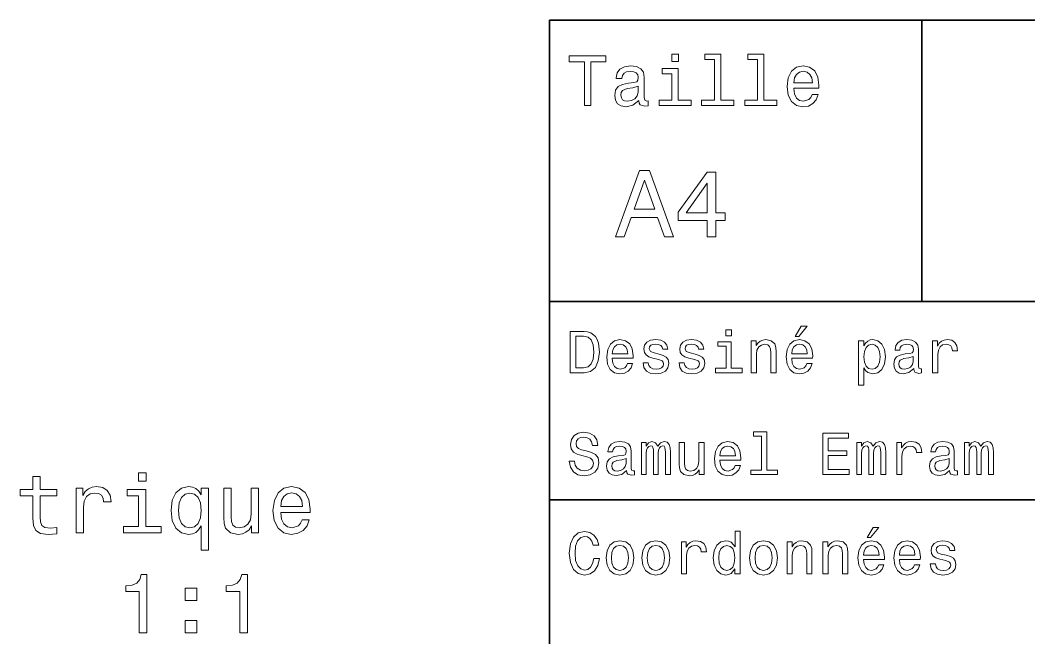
# Model space of a CAD drawing. Extents: x 0 to 297, y 0 to 210.
# Drawn here: x 65 to 126, y 32.7 to 70 of the extents above; entities that cross this region are included whole.
import ezdxf

# ---------------------------------------------------------------- set-up
doc = ezdxf.new("R2010")
doc.units = 0

msp = doc.modelspace()

# ---------------------------------------------------------------- linework, layer by layer
at = {"color": 7, "lineweight": 35}
for p, q in [((97, 10), (97, 70)), ((97, 70), (287, 70)), ((97, 53), (162, 53)), ((97, 41), (162, 41))]:
    msp.add_line(p, q, dxfattribs=at)
at = {"color": 7, "lineweight": 35, "ltscale": 0.425}
msp.add_line((119.5, 53), (119.5, 70), dxfattribs=at)
at = {"color": 7, "lineweight": 13}
for points in [[(99.102303, 64.837173), (99.5, 64.837173), (99.5, 67.47406), (100.407784, 67.47406), (100.407784, 67.837173), (98.190201, 67.837173), (98.190201, 67.47406), (99.102303, 67.47406)], [(104.786743, 67.940918), (104.384727, 67.940918), (104.384727, 67.508644), (104.786743, 67.508644)], [(106.969742, 67.621033), (106.969742, 65.157059), (106.187317, 65.157059), (106.187317, 64.837173), (108.128242, 64.837173), (108.128242, 65.157059), (107.350143, 65.157059), (107.350143, 67.940918), (106.373199, 67.940918), (106.373199, 67.621033)], [(109.572044, 67.621033), (109.572044, 65.157059), (108.789627, 65.157059), (108.789627, 64.837173), (110.730545, 64.837173), (110.730545, 65.157059), (109.952454, 65.157059), (109.952454, 67.940918), (108.975502, 67.940918), (108.975502, 67.621033)], [(102.387611, 65.139771), (102.387611, 65.126801), (102.409225, 64.979828), (102.47406, 64.876076), (102.746399, 64.793945), (102.958214, 64.828529), (102.958214, 65.122475), (102.867432, 65.109505), (102.746399, 65.165703), (102.724785, 65.338615), (102.724785, 66.540344), (102.672913, 66.84726), (102.521614, 67.0634), (102.257927, 67.193085), (101.886169, 67.240631), (101.523056, 67.188759), (101.255043, 67.041786), (101.086456, 66.812675), (101.030258, 66.510086), (101.030258, 66.484146), (101.371758, 66.484146), (101.402016, 66.665703), (101.497116, 66.795387), (101.65274, 66.873199), (101.873199, 66.903458), (102.085014, 66.881844), (102.236313, 66.817001), (102.327087, 66.704605), (102.357346, 66.548988), (102.340057, 66.367432), (102.270897, 66.276657), (102.097984, 66.233429), (101.773773, 66.198845), (101.402016, 66.121033), (101.138329, 65.982704), (100.982712, 65.766571), (100.935158, 65.446686), (100.978386, 65.161385), (101.112389, 64.949562), (101.328529, 64.815559), (101.626801, 64.768013), (102.028816, 64.858788)], [(104.773773, 65.157059), (104.773773, 67.080688), (103.796829, 67.080688), (103.796829, 66.756485), (104.393372, 66.756485), (104.393372, 65.157059), (103.615273, 65.157059), (103.615273, 64.837173), (105.560516, 64.837173), (105.560516, 65.157059)], [(111.750717, 65.887604), (113.272339, 65.887604), (113.276657, 66.064842), (113.207497, 66.561958), (113.017288, 66.933716), (112.714699, 67.158501), (112.312683, 67.240631), (111.919312, 67.154175), (111.616714, 66.912102), (111.422188, 66.51873), (111.353027, 66), (111.41787, 65.4683), (111.612396, 65.079247), (111.91066, 64.837173), (112.299713, 64.755043), (112.636887, 64.811234), (112.913544, 64.958214), (113.116714, 65.191643), (113.233429, 65.502876), (112.857346, 65.502876), (112.779541, 65.329971), (112.667145, 65.200287), (112.34726, 65.096542), (112.100868, 65.144089), (111.914986, 65.295387), (111.793945, 65.541786), (111.750717, 65.874634)], [(111.750717, 66.207489), (111.798271, 66.50576), (111.914986, 66.726219), (112.092216, 66.860229), (112.325653, 66.907776), (112.554756, 66.860229), (112.731987, 66.726219), (112.840057, 66.50576), (112.878967, 66.207489)], [(102.344383, 65.649857), (102.292511, 65.425072), (102.154182, 65.252159), (101.946686, 65.139771), (101.691643, 65.100861), (101.527374, 65.122475), (101.41066, 65.191643), (101.337173, 65.312675), (101.315559, 65.481262), (101.332855, 65.632561), (101.402016, 65.740631), (101.678673, 65.861671), (102.028816, 65.913544), (102.344383, 66.017288)], [(100.982712, 56.9049), (101.51297, 56.9049), (101.933716, 58.080692), (103.530258, 58.080692), (103.951012, 56.9049), (104.492798, 56.9049), (103.028816, 60.910664), (102.440926, 60.910664)], [(102.118156, 58.570606), (102.734871, 60.334293), (103.351585, 58.570606)], [(106.521614, 56.9049), (107.040344, 56.9049), (107.040344, 57.896255), (107.610954, 57.896255), (107.610954, 58.357349), (107.040344, 58.357349), (107.040344, 60.818443), (106.515854, 60.818443), (104.763687, 58.403458), (104.763687, 57.896255), (106.521614, 57.896255)], [(105.247841, 58.357349), (106.521614, 60.149857), (106.521614, 58.357349)], [(107.992798, 51.27702), (107.657784, 51.27702), (107.657784, 50.916786), (107.992798, 50.916786)], [(111.84726, 50.88797), (112.059799, 50.88797), (112.560516, 51.500362), (112.207489, 51.500362)], [(99.080688, 51.190563), (98.248558, 51.190563), (98.248558, 48.690563), (99.080688, 48.690563), (99.473343, 48.769814), (99.765129, 49.011169), (99.945244, 49.40382), (100.010086, 49.940563), (99.952446, 50.488113), (99.880402, 50.70425), (99.779541, 50.877163), (99.487755, 51.111313), (99.296829, 51.168949)], [(99.055473, 50.891571), (99.329254, 50.837536), (99.516571, 50.671829), (99.628242, 50.376442), (99.664268, 49.940563), (99.624641, 49.519093), (99.51297, 49.223705), (99.322044, 49.047192), (99.055473, 48.989555), (98.583572, 48.989555), (98.583572, 50.891571)], [(100.784584, 49.565922), (102.052597, 49.565922), (102.056198, 49.713619), (101.998558, 50.127884), (101.840057, 50.437683), (101.587898, 50.625), (101.252884, 50.693443), (100.925072, 50.621399), (100.672913, 50.41967), (100.510803, 50.091862), (100.453171, 49.659584), (100.507202, 49.216499), (100.669312, 48.892292), (100.91787, 48.690563), (101.242073, 48.62212), (101.523056, 48.668949), (101.753601, 48.791428), (101.922913, 48.98595), (102.020172, 49.245319), (101.706772, 49.245319), (101.64193, 49.101227), (101.548271, 48.993156), (101.2817, 48.9067), (101.07637, 48.946327), (100.921471, 49.072407), (100.820602, 49.27774), (100.784584, 49.555115)], [(103.623199, 49.818085), (103.317001, 49.890129), (103.090057, 49.972984), (103.014412, 50.142292), (103.036026, 50.261169), (103.111671, 50.347622), (103.234146, 50.401657), (103.41066, 50.423271), (103.579971, 50.401657), (103.713257, 50.336815), (103.799713, 50.239555), (103.835732, 50.109871), (104.145531, 50.109871), (104.145531, 50.117077), (104.091499, 50.351227), (103.943802, 50.534943), (103.713257, 50.650219), (103.41066, 50.693443), (103.104469, 50.650219), (102.881126, 50.531342), (102.740631, 50.354828), (102.697403, 50.131485), (102.729828, 49.915348), (102.830688, 49.76405), (102.996399, 49.655983), (103.237755, 49.580334), (103.590775, 49.493877), (103.806915, 49.40382), (103.864555, 49.331772), (103.886169, 49.223705), (103.853745, 49.09042), (103.767288, 48.989555), (103.626801, 48.924713), (103.439484, 48.903099), (103.241356, 48.924713), (103.09726, 49.000362), (103, 49.122841), (102.960373, 49.292149), (102.654175, 49.292149), (102.704613, 49.003963), (102.852303, 48.795029), (103.086456, 48.668949), (103.41066, 48.62212), (103.749283, 48.668949), (103.997841, 48.795029), (104.149139, 48.996758), (104.203171, 49.259727), (104.163544, 49.486671), (104.051872, 49.641571), (103.868156, 49.742435)], [(105.791786, 49.818085), (105.485588, 49.890129), (105.258644, 49.972984), (105.182999, 50.142292), (105.204613, 50.261169), (105.280258, 50.347622), (105.40274, 50.401657), (105.579254, 50.423271), (105.748558, 50.401657), (105.881844, 50.336815), (105.9683, 50.239555), (106.004326, 50.109871), (106.314117, 50.109871), (106.314117, 50.117077), (106.260086, 50.351227), (106.112396, 50.534943), (105.881844, 50.650219), (105.579254, 50.693443), (105.273056, 50.650219), (105.049713, 50.531342), (104.909225, 50.354828), (104.865997, 50.131485), (104.898415, 49.915348), (104.999283, 49.76405), (105.164986, 49.655983), (105.406342, 49.580334), (105.759369, 49.493877), (105.975502, 49.40382), (106.033142, 49.331772), (106.054756, 49.223705), (106.022339, 49.09042), (105.935883, 48.989555), (105.795387, 48.924713), (105.60807, 48.903099), (105.409943, 48.924713), (105.265854, 49.000362), (105.168587, 49.122841), (105.12896, 49.292149), (104.822769, 49.292149), (104.873199, 49.003963), (105.020897, 48.795029), (105.255043, 48.668949), (105.579254, 48.62212), (105.91787, 48.668949), (106.166428, 48.795029), (106.317726, 48.996758), (106.371758, 49.259727), (106.33213, 49.486671), (106.220459, 49.641571), (106.036743, 49.742435)], [(109.181557, 48.690563), (109.498558, 48.690563), (109.498558, 49.807278), (109.530983, 50.063042), (109.635445, 50.250362), (109.797546, 50.365635), (110.013687, 50.408863), (110.1866, 50.372841), (110.29467, 50.275578), (110.348701, 50.113472), (110.366714, 49.897335), (110.366714, 48.690563), (110.683716, 48.690563), (110.683716, 49.962177), (110.669312, 50.217941), (110.604469, 50.430477), (110.39193, 50.625), (110.060516, 50.693443), (109.876801, 50.668228), (109.721901, 50.599785), (109.588615, 50.484512), (109.484146, 50.329613), (109.484146, 50.625), (109.181557, 50.625)], [(111.627518, 49.565922), (112.895531, 49.565922), (112.899132, 49.713619), (112.841499, 50.127884), (112.682999, 50.437683), (112.430832, 50.625), (112.095825, 50.693443), (111.768013, 50.621399), (111.515854, 50.41967), (111.353745, 50.091862), (111.296112, 49.659584), (111.350143, 49.216499), (111.512245, 48.892292), (111.760803, 48.690563), (112.085014, 48.62212), (112.365997, 48.668949), (112.596542, 48.791428), (112.765854, 48.98595), (112.863113, 49.245319), (112.549713, 49.245319), (112.484871, 49.101227), (112.391212, 48.993156), (112.124641, 48.9067), (111.919312, 48.946327), (111.764412, 49.072407), (111.663544, 49.27774), (111.627518, 49.555115)], [(115.986313, 50.326012), (115.986313, 50.625), (115.669312, 50.625), (115.669312, 47.941284), (115.986313, 47.941284), (115.986313, 48.98595), (116.097984, 48.816643), (116.22406, 48.704971), (116.541069, 48.62212), (116.843658, 48.690563), (117.081413, 48.895893), (117.236313, 49.2201), (117.293945, 49.659584), (117.236313, 50.095463), (117.081413, 50.41967), (116.843658, 50.621399), (116.541069, 50.693443), (116.368156, 50.671829), (116.220459, 50.603386), (116.094383, 50.488113)], [(119.005043, 48.942726), (119.005043, 48.931919), (119.023056, 48.809441), (119.077087, 48.722984), (119.304031, 48.654541), (119.480545, 48.683357), (119.480545, 48.928314), (119.4049, 48.917507), (119.304031, 48.96434), (119.286026, 49.108429), (119.286026, 50.109871), (119.242798, 50.365635), (119.116714, 50.54575), (118.896973, 50.65382), (118.587173, 50.693443), (118.284584, 50.650219), (118.061241, 50.52774), (117.920746, 50.336815), (117.873917, 50.084656), (117.873917, 50.063042), (118.158501, 50.063042), (118.183716, 50.21434), (118.26297, 50.322407), (118.392654, 50.387249), (118.57637, 50.412464), (118.752884, 50.394455), (118.878967, 50.34042), (118.954613, 50.246758), (118.979828, 50.117077), (118.965416, 49.965778), (118.907784, 49.890129), (118.763687, 49.854107), (118.493515, 49.825291), (118.183716, 49.760448), (117.963974, 49.645176), (117.834297, 49.465057), (117.79467, 49.19849), (117.830688, 48.960735), (117.942368, 48.784222), (118.122482, 48.67255), (118.37104, 48.632927), (118.706055, 48.708576)], [(120.143372, 48.690563), (120.460373, 48.690563), (120.460373, 49.796471), (120.492798, 50.063042), (120.590057, 50.253963), (120.748558, 50.369236), (120.961098, 50.408863), (121.119598, 50.383648), (121.238472, 50.3116), (121.310516, 50.189121), (121.335739, 50.023415), (121.656342, 50.023415), (121.613113, 50.315205), (121.49424, 50.524136), (121.296112, 50.650219), (121.02594, 50.693443), (120.842224, 50.664627), (120.683716, 50.592579), (120.543228, 50.4701), (120.431557, 50.304398), (120.431557, 50.625), (120.143372, 50.625)], [(100.784584, 49.832493), (100.824211, 50.081055), (100.921471, 50.264771), (101.069168, 50.376442), (101.263687, 50.416069), (101.454613, 50.376442), (101.602303, 50.264771), (101.69236, 50.081055), (101.724785, 49.832493)], [(107.981987, 48.957134), (107.981987, 50.560158), (107.16787, 50.560158), (107.16787, 50.289986), (107.664986, 50.289986), (107.664986, 48.957134), (107.016571, 48.957134), (107.016571, 48.690563), (108.637611, 48.690563), (108.637611, 48.957134)], [(111.627518, 49.832493), (111.667145, 50.081055), (111.764412, 50.264771), (111.912102, 50.376442), (112.106628, 50.416069), (112.297546, 50.376442), (112.445244, 50.264771), (112.535301, 50.081055), (112.567726, 49.832493)], [(116.48703, 48.9067), (116.274498, 48.953533), (116.119598, 49.097622), (116.022339, 49.331772), (115.989914, 49.659584), (116.022339, 49.983791), (116.119598, 50.217941), (116.274498, 50.358429), (116.48703, 50.408863), (116.681557, 50.358429), (116.836456, 50.21434), (116.933716, 49.98019), (116.969742, 49.659584), (116.933716, 49.335377), (116.836456, 49.097622), (116.681557, 48.953533)], [(118.969025, 49.367798), (118.925797, 49.180477), (118.810516, 49.036385), (118.637611, 48.942726), (118.425072, 48.910305), (118.288185, 48.928314), (118.190926, 48.98595), (118.129684, 49.086815), (118.111671, 49.227306), (118.126083, 49.353386), (118.183716, 49.443443), (118.414268, 49.544312), (118.706055, 49.587536), (118.969025, 49.673992)], [(109.811958, 44.850864), (109.811958, 42.79755), (109.159943, 42.79755), (109.159943, 42.530979), (110.777374, 42.530979), (110.777374, 42.79755), (110.12896, 42.79755), (110.12896, 45.117435), (109.314842, 45.117435), (109.314842, 44.850864)], [(98.515129, 43.355907), (98.187317, 43.355907), (98.259369, 42.974064), (98.439484, 42.693085), (98.716858, 42.523773), (99.091499, 42.462536), (99.46254, 42.520172), (99.739914, 42.678673), (99.916428, 42.927231), (99.98127, 43.255043), (99.927231, 43.55043), (99.77594, 43.741352), (99.530983, 43.867435), (99.203171, 43.961094), (98.922188, 44.029537), (98.738472, 44.108788), (98.634003, 44.224064), (98.601585, 44.404179), (98.634003, 44.56628), (98.727669, 44.688759), (98.871758, 44.771614), (99.069885, 44.80043), (99.271614, 44.764408), (99.430115, 44.667145), (99.534584, 44.505043), (99.585014, 44.285301), (99.912827, 44.285301), (99.912827, 44.292507), (99.855186, 44.631123), (99.685883, 44.883286), (99.419312, 45.041786), (99.059074, 45.095821), (98.734871, 45.041786), (98.482712, 44.890488), (98.320602, 44.656338), (98.26297, 44.353745), (98.309799, 44.083572), (98.446686, 43.899857), (98.662827, 43.777378), (98.958214, 43.683716), (99.25, 43.600864), (99.469742, 43.521614), (99.603027, 43.406338), (99.649857, 43.219021), (99.606628, 43.028099), (99.494957, 42.884007), (99.325645, 42.793949), (99.105911, 42.765129), (98.860954, 42.804756), (98.67363, 42.920029), (98.554756, 43.107349)], [(101.656342, 42.783142), (101.656342, 42.772335), (101.674355, 42.649857), (101.728386, 42.5634), (101.95533, 42.494957), (102.131844, 42.523773), (102.131844, 42.76873), (102.056198, 42.757923), (101.95533, 42.804756), (101.937317, 42.948845), (101.937317, 43.950287), (101.894089, 44.206051), (101.768013, 44.386166), (101.548271, 44.494236), (101.238472, 44.533859), (100.935883, 44.490635), (100.71254, 44.368156), (100.572044, 44.177231), (100.525215, 43.925072), (100.525215, 43.903458), (100.809799, 43.903458), (100.835014, 44.054756), (100.914268, 44.162823), (101.043945, 44.227665), (101.227669, 44.25288), (101.404175, 44.234871), (101.530258, 44.180836), (101.605911, 44.087173), (101.631126, 43.957493), (101.616714, 43.806194), (101.559074, 43.730545), (101.414986, 43.694523), (101.144814, 43.665707), (100.835014, 43.600864), (100.615273, 43.485592), (100.485588, 43.305473), (100.445969, 43.038906), (100.481987, 42.801151), (100.593658, 42.624638), (100.773773, 42.512966), (101.022331, 42.473343), (101.357346, 42.548992)], [(102.549713, 42.530979), (102.841499, 42.530979), (102.841499, 43.824207), (102.859512, 44.01873), (102.913544, 44.159222), (102.996399, 44.242073), (103.104469, 44.274494), (103.190926, 44.245678), (103.248558, 44.17363), (103.277374, 44.051151), (103.288185, 43.88905), (103.288185, 42.530979), (103.561958, 42.530979), (103.561958, 43.824207), (103.579971, 44.015129), (103.634003, 44.155621), (103.720459, 44.242073), (103.828529, 44.274494), (103.914986, 44.245678), (103.972626, 44.17363), (104.008644, 43.88905), (104.008644, 42.530979), (104.30043, 42.530979), (104.30043, 43.867435), (104.282417, 44.144814), (104.224785, 44.357349), (104.109512, 44.48703), (103.922188, 44.533859), (103.702454, 44.461815), (103.533142, 44.25288), (103.399857, 44.458214), (103.176514, 44.533859), (102.971184, 44.461815), (102.830688, 44.260086), (102.830688, 44.465416), (102.549713, 44.465416)], [(107.290344, 43.406338), (108.558357, 43.406338), (108.561958, 43.554035), (108.504326, 43.9683), (108.345825, 44.278099), (108.093658, 44.465416), (107.758644, 44.533859), (107.430832, 44.461815), (107.178673, 44.260086), (107.016571, 43.932278), (106.958931, 43.5), (107.01297, 43.056915), (107.175072, 42.732708), (107.42363, 42.530979), (107.747841, 42.462536), (108.028816, 42.509365), (108.259369, 42.631844), (108.428673, 42.826366), (108.52594, 43.085735), (108.21254, 43.085735), (108.147697, 42.941643), (108.054031, 42.833572), (107.78746, 42.747116), (107.58213, 42.786743), (107.427231, 42.912823), (107.32637, 43.118156), (107.290344, 43.395531)], [(113.507927, 42.530979), (115.092941, 42.530979), (115.092941, 42.833572), (113.83934, 42.833572), (113.83934, 43.680115), (114.956055, 43.680115), (114.956055, 43.979107), (113.83934, 43.979107), (113.83934, 44.728386), (115.064117, 44.728386), (115.064117, 45.030979), (113.507927, 45.030979)], [(115.561241, 42.530979), (115.853027, 42.530979), (115.853027, 43.824207), (115.87104, 44.01873), (115.925072, 44.159222), (116.007927, 44.242073), (116.115997, 44.274494), (116.202454, 44.245678), (116.260086, 44.17363), (116.288902, 44.051151), (116.299713, 43.88905), (116.299713, 42.530979), (116.573486, 42.530979), (116.573486, 43.824207), (116.591499, 44.015129), (116.645531, 44.155621), (116.731987, 44.242073), (116.840057, 44.274494), (116.926514, 44.245678), (116.984146, 44.17363), (117.020172, 43.88905), (117.020172, 42.530979), (117.311958, 42.530979), (117.311958, 43.867435), (117.293945, 44.144814), (117.236313, 44.357349), (117.12104, 44.48703), (116.933716, 44.533859), (116.713974, 44.461815), (116.54467, 44.25288), (116.411385, 44.458214), (116.188042, 44.533859), (115.982712, 44.461815), (115.842216, 44.260086), (115.842216, 44.465416), (115.561241, 44.465416)], [(117.974785, 42.530979), (118.291786, 42.530979), (118.291786, 43.636887), (118.324211, 43.903458), (118.421471, 44.094379), (118.579971, 44.209652), (118.792511, 44.249279), (118.951012, 44.224064), (119.069885, 44.152016), (119.14193, 44.029537), (119.167145, 43.863831), (119.487755, 43.863831), (119.444527, 44.155621), (119.325653, 44.364552), (119.127525, 44.490635), (118.857346, 44.533859), (118.67363, 44.505043), (118.515129, 44.432995), (118.374641, 44.310516), (118.26297, 44.144814), (118.26297, 44.465416), (117.974785, 44.465416)], [(121.17363, 42.783142), (121.17363, 42.772335), (121.191643, 42.649857), (121.245682, 42.5634), (121.472626, 42.494957), (121.649139, 42.523773), (121.649139, 42.76873), (121.573486, 42.757923), (121.472626, 42.804756), (121.454613, 42.948845), (121.454613, 43.950287), (121.411385, 44.206051), (121.285309, 44.386166), (121.065567, 44.494236), (120.755768, 44.533859), (120.453171, 44.490635), (120.229828, 44.368156), (120.08934, 44.177231), (120.042511, 43.925072), (120.042511, 43.903458), (120.327087, 43.903458), (120.35231, 44.054756), (120.431557, 44.162823), (120.561241, 44.227665), (120.744957, 44.25288), (120.921471, 44.234871), (121.047554, 44.180836), (121.123199, 44.087173), (121.148415, 43.957493), (121.134003, 43.806194), (121.07637, 43.730545), (120.932281, 43.694523), (120.662109, 43.665707), (120.35231, 43.600864), (120.132568, 43.485592), (120.002884, 43.305473), (119.963257, 43.038906), (119.999283, 42.801151), (120.110954, 42.624638), (120.291069, 42.512966), (120.539627, 42.473343), (120.874641, 42.548992)], [(122.067001, 42.530979), (122.358795, 42.530979), (122.358795, 43.824207), (122.376801, 44.01873), (122.43084, 44.159222), (122.513687, 44.242073), (122.621758, 44.274494), (122.708214, 44.245678), (122.765854, 44.17363), (122.79467, 44.051151), (122.805481, 43.88905), (122.805481, 42.530979), (123.079254, 42.530979), (123.079254, 43.824207), (123.097267, 44.015129), (123.151299, 44.155621), (123.237755, 44.242073), (123.345825, 44.274494), (123.432281, 44.245678), (123.489914, 44.17363), (123.52594, 43.88905), (123.52594, 42.530979), (123.817726, 42.530979), (123.817726, 43.867435), (123.799713, 44.144814), (123.742081, 44.357349), (123.626801, 44.48703), (123.439484, 44.533859), (123.219742, 44.461815), (123.05043, 44.25288), (122.917145, 44.458214), (122.693802, 44.533859), (122.48848, 44.461815), (122.347984, 44.260086), (122.347984, 44.465416), (122.067001, 44.465416)], [(106.335739, 44.465416), (106.01873, 44.465416), (106.01873, 43.348701), (105.982712, 43.089336), (105.878242, 42.902016), (105.716141, 42.786743), (105.503601, 42.750721), (105.334297, 42.779537), (105.226227, 42.865993), (105.164986, 43.013687), (105.150574, 43.222622), (105.150574, 44.465416), (104.833572, 44.465416), (104.833572, 43.193802), (104.844383, 42.938038), (104.912827, 42.725502), (105.121758, 42.530979), (105.456772, 42.462536), (105.636887, 42.487751), (105.791786, 42.552593), (105.925072, 42.664265), (106.033142, 42.826366), (106.033142, 42.530979), (106.335739, 42.530979)], [(107.290344, 43.672909), (107.329971, 43.921471), (107.427231, 44.105186), (107.574928, 44.216858), (107.769455, 44.256485), (107.960373, 44.216858), (108.10807, 44.105186), (108.198128, 43.921471), (108.230545, 43.672909)], [(101.620316, 43.208214), (101.577087, 43.020893), (101.461815, 42.876801), (101.288902, 42.783142), (101.07637, 42.750721), (100.939484, 42.76873), (100.842216, 42.826366), (100.780983, 42.927231), (100.76297, 43.067722), (100.777374, 43.193802), (100.835014, 43.283859), (101.065559, 43.384727), (101.357346, 43.427952), (101.620316, 43.514408)], [(121.137611, 43.208214), (121.094383, 43.020893), (120.979111, 42.876801), (120.806198, 42.783142), (120.593658, 42.750721), (120.456772, 42.76873), (120.359512, 42.826366), (120.298271, 42.927231), (120.280258, 43.067722), (120.29467, 43.193802), (120.35231, 43.283859), (120.582855, 43.384727), (120.874641, 43.427952), (121.137611, 43.514408)], [(65.779724, 41.255306), (65.779724, 39.898678), (65.809982, 39.459919), (65.951195, 39.157322), (66.233612, 38.980812), (66.712723, 38.920292), (67.237213, 38.945507), (67.237213, 39.328793), (66.853928, 39.298534), (66.505951, 39.338879), (66.319351, 39.464962), (66.238655, 39.676777), (66.223526, 39.974327), (66.223526, 41.255306), (67.237213, 41.255306), (67.237213, 41.633549), (66.223526, 41.633549), (66.223526, 42.425335), (65.779724, 42.425335), (65.779724, 41.633549), (65.013153, 41.633549), (65.013153, 41.255306)], [(72.628426, 42.63715), (72.159409, 42.63715), (72.159409, 42.132828), (72.628426, 42.132828)], [(68.38707, 39.016113), (68.830872, 39.016113), (68.830872, 40.564384), (68.876266, 40.937584), (69.012436, 41.204872), (69.234337, 41.366257), (69.531883, 41.421734), (69.753784, 41.386429), (69.920212, 41.285564), (70.021072, 41.114098), (70.056381, 40.882107), (70.505226, 40.882107), (70.44471, 41.290607), (70.278282, 41.583115), (70.0009, 41.759628), (69.622665, 41.820148), (69.365456, 41.7798), (69.143555, 41.678936), (68.946869, 41.507469), (68.790527, 41.275478), (68.790527, 41.724327), (68.38707, 41.724327)], [(72.613297, 39.389313), (72.613297, 41.633549), (71.473526, 41.633549), (71.473526, 41.255306), (72.169495, 41.255306), (72.169495, 39.389313), (71.261711, 39.389313), (71.261711, 39.016113), (73.531158, 39.016113), (73.531158, 39.389313)], [(75.956955, 41.30574), (75.800613, 41.532684), (75.6241, 41.694069), (75.417328, 41.784843), (75.180298, 41.820148), (74.751625, 41.719284), (74.41877, 41.436863), (74.201912, 40.982971), (74.126266, 40.372742), (74.201912, 39.757469), (74.41877, 39.303577), (74.751625, 39.016113), (75.180298, 38.920292), (75.417328, 38.95055), (75.619064, 39.036285), (75.79557, 39.192627), (75.956955, 39.429657), (75.956955, 37.967121), (76.400757, 37.967121), (76.400757, 41.724327), (75.956955, 41.724327)], [(79.416611, 41.724327), (78.972809, 41.724327), (78.972809, 40.160927), (78.922371, 39.797813), (78.776123, 39.535564), (78.549171, 39.374184), (78.251617, 39.32375), (78.014587, 39.364098), (77.863297, 39.485134), (77.777557, 39.691906), (77.757385, 39.984413), (77.757385, 41.724327), (77.313583, 41.724327), (77.313583, 39.944069), (77.328712, 39.585999), (77.42453, 39.288448), (77.717041, 39.016113), (78.186066, 38.920292), (78.438217, 38.955593), (78.655083, 39.046371), (78.841675, 39.202713), (78.992981, 39.429657), (78.992981, 39.016113), (79.416611, 39.016113)], [(80.753067, 40.241619), (82.528275, 40.241619), (82.533325, 40.448391), (82.452629, 41.028362), (82.230728, 41.462078), (81.877701, 41.724327), (81.408684, 41.820148), (80.949753, 41.719284), (80.596725, 41.436863), (80.369781, 40.977928), (80.289085, 40.372742), (80.364731, 39.752426), (80.591675, 39.298534), (80.939667, 39.016113), (81.393555, 38.920292), (81.786926, 38.985855), (82.109695, 39.157322), (82.346725, 39.429657), (82.482895, 39.79277), (82.044128, 39.79277), (81.953354, 39.591042), (81.822227, 39.439743), (81.449028, 39.318707), (81.16156, 39.374184), (80.944702, 39.550697), (80.803497, 39.838158), (80.753067, 40.226486)], [(74.580154, 40.372742), (74.625542, 40.82159), (74.766754, 41.149399), (74.978569, 41.351128), (75.255951, 41.421734), (75.548454, 41.351128), (75.770355, 41.154442), (75.901474, 40.826633), (75.951912, 40.372742), (75.901474, 39.913807), (75.770355, 39.585999), (75.548454, 39.38427), (75.255951, 39.318707), (74.978569, 39.38427), (74.766754, 39.585999), (74.625542, 39.91885)], [(80.753067, 40.614815), (80.808533, 40.962799), (80.944702, 41.220005), (81.151474, 41.376343), (81.423813, 41.43182), (81.691101, 41.376343), (81.897873, 41.220005), (82.023956, 40.962799), (82.069344, 40.614815)], [(99.66787, 37.460373), (99.595818, 37.15778), (99.476944, 36.941643), (99.311241, 36.808357), (99.116714, 36.765129), (98.882568, 36.829971), (98.698845, 37.024494), (98.57637, 37.341499), (98.536743, 37.780979), (98.57637, 38.216858), (98.695244, 38.537464), (98.87896, 38.731987), (99.116714, 38.80043), (99.289627, 38.764408), (99.437317, 38.663544), (99.552597, 38.501442), (99.631844, 38.278099), (99.97406, 38.278099), (99.865997, 38.620316), (99.678673, 38.879681), (99.422913, 39.041786), (99.116714, 39.099422), (98.734871, 39.009365), (98.443085, 38.757202), (98.25576, 38.342937), (98.190926, 37.780979), (98.25576, 37.219021), (98.443085, 36.804756), (98.734871, 36.548992), (99.116714, 36.462536), (99.451729, 36.530979), (99.721901, 36.721901), (99.912827, 37.035301), (100.013687, 37.460373)], [(108.201729, 36.829971), (108.201729, 36.530979), (108.51873, 36.530979), (108.51873, 39.117435), (108.20533, 39.117435), (108.20533, 38.170029), (107.963974, 38.443802), (107.816284, 38.508644), (107.646973, 38.533859), (107.340775, 38.461815), (107.103027, 38.260086), (106.948128, 37.935879), (106.894089, 37.5), (106.948128, 37.064121), (107.103027, 36.736309), (107.340775, 36.530979), (107.646973, 36.462536), (107.816284, 36.487751), (107.967575, 36.552593)], [(116.184441, 38.728386), (116.396973, 38.728386), (116.897697, 39.340778), (116.54467, 39.340778)], [(100.413544, 37.496399), (100.471184, 37.056915), (100.636887, 36.732708), (100.899857, 36.530979), (101.252884, 36.462536), (101.602303, 36.530979), (101.865273, 36.729107), (102.030983, 37.053314), (102.092216, 37.496399), (102.030983, 37.935879), (101.865273, 38.263687), (101.602303, 38.461815), (101.252884, 38.533859), (100.899857, 38.461815), (100.636887, 38.260086), (100.471184, 37.935879)], [(102.58213, 37.496399), (102.639771, 37.056915), (102.805473, 36.732708), (103.068443, 36.530979), (103.421471, 36.462536), (103.770897, 36.530979), (104.033859, 36.729107), (104.19957, 37.053314), (104.260803, 37.496399), (104.19957, 37.935879), (104.033859, 38.263687), (103.770897, 38.461815), (103.421471, 38.533859), (103.068443, 38.461815), (102.805473, 38.260086), (102.639771, 37.935879)], [(104.963257, 36.530979), (105.280258, 36.530979), (105.280258, 37.636887), (105.312683, 37.903458), (105.409943, 38.094379), (105.568443, 38.209652), (105.780983, 38.249279), (105.939484, 38.224064), (106.058357, 38.152016), (106.130402, 38.029537), (106.155617, 37.863831), (106.476227, 37.863831), (106.432999, 38.155621), (106.314117, 38.364552), (106.115997, 38.490635), (105.845825, 38.533859), (105.662102, 38.505043), (105.503601, 38.432995), (105.363113, 38.310516), (105.251442, 38.144814), (105.251442, 38.465416), (104.963257, 38.465416)], [(109.087898, 37.496399), (109.145531, 37.056915), (109.311241, 36.732708), (109.574203, 36.530979), (109.927231, 36.462536), (110.276657, 36.530979), (110.539627, 36.729107), (110.70533, 37.053314), (110.766571, 37.496399), (110.70533, 37.935879), (110.539627, 38.263687), (110.276657, 38.461815), (109.927231, 38.533859), (109.574203, 38.461815), (109.311241, 38.260086), (109.145531, 37.935879)], [(111.350143, 36.530979), (111.667145, 36.530979), (111.667145, 37.647694), (111.69957, 37.903458), (111.804031, 38.090778), (111.966141, 38.206051), (112.182274, 38.249279), (112.355186, 38.213257), (112.463257, 38.115993), (112.517288, 37.953888), (112.535301, 37.737751), (112.535301, 36.530979), (112.852303, 36.530979), (112.852303, 37.802593), (112.837898, 38.058357), (112.773056, 38.270893), (112.560516, 38.465416), (112.229103, 38.533859), (112.045387, 38.508644), (111.890488, 38.440201), (111.757202, 38.324928), (111.65274, 38.170029), (111.65274, 38.465416), (111.350143, 38.465416)], [(113.51873, 36.530979), (113.835732, 36.530979), (113.835732, 37.647694), (113.868156, 37.903458), (113.972626, 38.090778), (114.134727, 38.206051), (114.350861, 38.249279), (114.523773, 38.213257), (114.631844, 38.115993), (114.685883, 37.953888), (114.703888, 37.737751), (114.703888, 36.530979), (115.020889, 36.530979), (115.020889, 37.802593), (115.006485, 38.058357), (114.941643, 38.270893), (114.729111, 38.465416), (114.39769, 38.533859), (114.213974, 38.508644), (114.059082, 38.440201), (113.925789, 38.324928), (113.821327, 38.170029), (113.821327, 38.465416), (113.51873, 38.465416)], [(115.964699, 37.406338), (117.232712, 37.406338), (117.236313, 37.554035), (117.178673, 37.9683), (117.020172, 38.278099), (116.768013, 38.465416), (116.432999, 38.533859), (116.105186, 38.461815), (115.853027, 38.260086), (115.690918, 37.932278), (115.633286, 37.5), (115.687317, 37.056915), (115.849426, 36.732708), (116.097984, 36.530979), (116.422188, 36.462536), (116.703171, 36.509365), (116.933716, 36.631844), (117.103027, 36.826366), (117.200287, 37.085735), (116.886887, 37.085735), (116.822044, 36.941643), (116.728386, 36.833572), (116.461815, 36.747116), (116.256485, 36.786743), (116.101585, 36.912823), (116.000717, 37.118156), (115.964699, 37.395531)], [(118.133286, 37.406338), (119.401299, 37.406338), (119.4049, 37.554035), (119.34726, 37.9683), (119.188766, 38.278099), (118.9366, 38.465416), (118.601585, 38.533859), (118.273773, 38.461815), (118.021614, 38.260086), (117.859512, 37.932278), (117.801872, 37.5), (117.855911, 37.056915), (118.018013, 36.732708), (118.266571, 36.530979), (118.590775, 36.462536), (118.871758, 36.509365), (119.10231, 36.631844), (119.271614, 36.826366), (119.368881, 37.085735), (119.055481, 37.085735), (118.990631, 36.941643), (118.896973, 36.833572), (118.630402, 36.747116), (118.425072, 36.786743), (118.270172, 36.912823), (118.169312, 37.118156), (118.133286, 37.395531)], [(120.971901, 37.658501), (120.66571, 37.730545), (120.438766, 37.8134), (120.363113, 37.982708), (120.384727, 38.101585), (120.460373, 38.188038), (120.582855, 38.242073), (120.759369, 38.263687), (120.92868, 38.242073), (121.061966, 38.177231), (121.148415, 38.079971), (121.184441, 37.950287), (121.49424, 37.950287), (121.49424, 37.957493), (121.440201, 38.191643), (121.292511, 38.375359), (121.061966, 38.490635), (120.759369, 38.533859), (120.453171, 38.490635), (120.229828, 38.371758), (120.08934, 38.195244), (120.046112, 37.971901), (120.078529, 37.755764), (120.179398, 37.604465), (120.3451, 37.496399), (120.586456, 37.42075), (120.939484, 37.334293), (121.155624, 37.244236), (121.213257, 37.172188), (121.234871, 37.064121), (121.202454, 36.930836), (121.115997, 36.829971), (120.97551, 36.765129), (120.788185, 36.743515), (120.590057, 36.765129), (120.445969, 36.840778), (120.348709, 36.963257), (120.309082, 37.132565), (120.002884, 37.132565), (120.053314, 36.844379), (120.201012, 36.635445), (120.435158, 36.509365), (120.759369, 36.462536), (121.097984, 36.509365), (121.346542, 36.635445), (121.497841, 36.837173), (121.551872, 37.100143), (121.512253, 37.327087), (121.400574, 37.481987), (121.216858, 37.582851)], [(100.737755, 37.5), (100.770172, 37.824207), (100.87104, 38.058357), (101.033142, 38.20245), (101.252884, 38.25288), (101.469017, 38.20245), (101.631126, 38.061958), (101.731987, 37.824207), (101.768013, 37.5), (101.731987, 37.172188), (101.631126, 36.934437), (101.469017, 36.790344), (101.252884, 36.743515), (101.033142, 36.790344), (100.87104, 36.934437), (100.770172, 37.172188)], [(102.906342, 37.5), (102.938759, 37.824207), (103.039627, 38.058357), (103.201729, 38.20245), (103.421471, 38.25288), (103.637611, 38.20245), (103.799713, 38.061958), (103.900574, 37.824207), (103.9366, 37.5), (103.900574, 37.172188), (103.799713, 36.934437), (103.637611, 36.790344), (103.421471, 36.743515), (103.201729, 36.790344), (103.039627, 36.934437), (102.938759, 37.172188)], [(107.701012, 38.249279), (107.909943, 38.198845), (108.068443, 38.058357), (108.162102, 37.824207), (108.198128, 37.5), (108.162102, 37.172188), (108.068443, 36.938038), (107.909943, 36.793949), (107.701012, 36.747116), (107.502884, 36.793949), (107.351585, 36.938038), (107.250717, 37.175793), (107.2183, 37.5), (107.250717, 37.820606), (107.351585, 38.054756), (107.502884, 38.198845)], [(109.412102, 37.5), (109.444527, 37.824207), (109.545387, 38.058357), (109.707489, 38.20245), (109.927231, 38.25288), (110.143372, 38.20245), (110.305473, 38.061958), (110.406342, 37.824207), (110.44236, 37.5), (110.406342, 37.172188), (110.305473, 36.934437), (110.143372, 36.790344), (109.927231, 36.743515), (109.707489, 36.790344), (109.545387, 36.934437), (109.444527, 37.172188)], [(115.964699, 37.672909), (116.004318, 37.921471), (116.101585, 38.105186), (116.249283, 38.216858), (116.443802, 38.256485), (116.634727, 38.216858), (116.782425, 38.105186), (116.872482, 37.921471), (116.9049, 37.672909)], [(118.133286, 37.672909), (118.172913, 37.921471), (118.270172, 38.105186), (118.41787, 38.216858), (118.612396, 38.256485), (118.803314, 38.216858), (118.951012, 38.105186), (119.041069, 37.921471), (119.073486, 37.672909)], [(72.209839, 32.969284), (72.66877, 32.969284), (72.66877, 36.494499), (72.325836, 36.494499), (72.235054, 36.186863), (72.053497, 35.980091), (71.776123, 35.859055), (71.392838, 35.818707), (71.392838, 35.46064), (72.209839, 35.46064)], [(78.281883, 32.969284), (78.740814, 32.969284), (78.740814, 36.494499), (78.397873, 36.494499), (78.307098, 36.186863), (78.125542, 35.980091), (77.84816, 35.859055), (77.464874, 35.818707), (77.464874, 35.46064), (78.281883, 35.46064)], [(74.988655, 34.926056), (75.684616, 34.926056), (75.684616, 35.677498), (74.988655, 35.677498)], [(74.988655, 32.969284), (75.684616, 32.969284), (75.684616, 33.720726), (74.988655, 33.720726)]]:
    msp.add_lwpolyline(points, close=True, dxfattribs=at)

doc.saveas('drawing.dxf')
